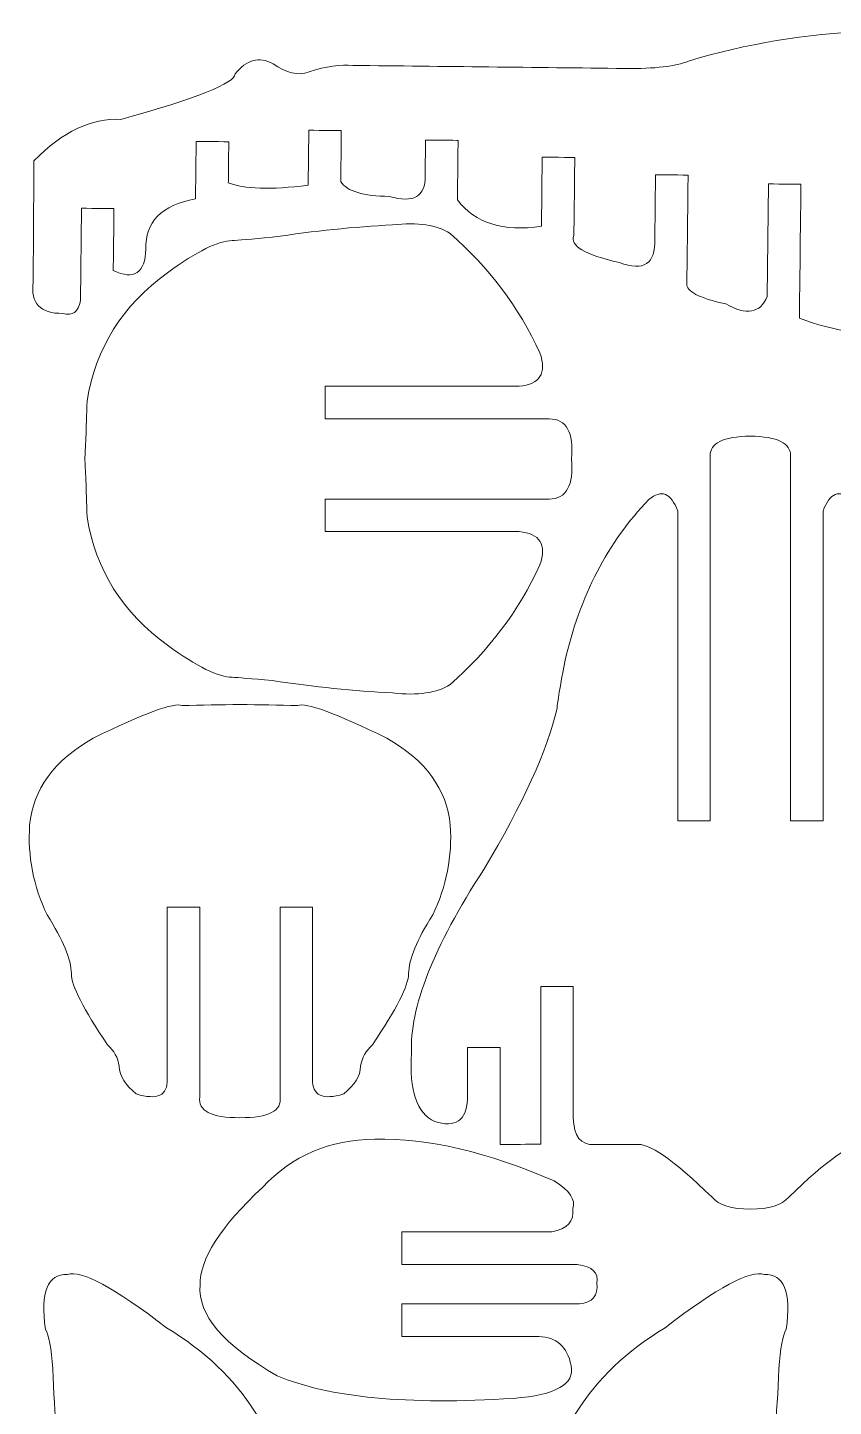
# Model space of a CAD drawing. Header units: inches. Extents: x -288 to 1, y -75 to 219.
# Drawn here: x -287.7 to -219.1, y 101.5 to 218.7 of the extents above; entities that cross this region are included whole.
import ezdxf

# ---------------------------------------------------------------- set-up
doc = ezdxf.new("R2010")
doc.units = ezdxf.units.IN
doc.header["$MEASUREMENT"] = 0
doc.layers.add('Layer 1', color=7, linetype='Continuous')

msp = doc.modelspace()

# ---------------------------------------------------------------- linework, layer by layer
at = {"layer": 'Layer 1', "color": 1, "lineweight": 9}
for points, knots in [([(-205.6208, 211.4688), (-204.2231, 211.9169), (-204.6444, 212.8649), (-206.8851, 214.3128), (-206.8851, 214.3128), (-208.8675, 217.356), (-211.9574, 218.7175), (-216.1552, 218.3967), (-216.1552, 218.3967), (-221.4661, 218.1868), (-226.564, 217.3449), (-231.4497, 215.8712), (-231.4497, 215.8712), (-232.5081, 215.4179), (-234.3127, 215.2085), (-236.864, 215.2428)], [0, 0, 0, 0, 0.25, 0.25, 0.25, 0.25000001, 0.5, 0.5, 0.5, 0.50000001, 0.75, 0.75, 0.75, 0.75000001, 1, 1, 1, 1]), ([(-236.864, 215.2428), (-244.5716, 215.3289), (-252.2789, 215.4149), (-259.9865, 215.501), (-259.9865, 215.501), (-261.0147, 215.6161), (-262.2562, 215.4303), (-263.7114, 214.943), (-263.7114, 214.943), (-264.6437, 214.6019), (-265.6654, 214.8371), (-266.7768, 215.6487), (-266.7768, 215.6487), (-267.9701, 216.2853), (-269.0459, 215.9937), (-270.0041, 214.7735), (-270.0041, 214.7735), (-270.0207, 213.9942), (-273.2607, 212.7048), (-279.7241, 210.9054)], [0, 0, 0, 0, 0.2, 0.2, 0.2, 0.20000001, 0.4, 0.4, 0.4, 0.40000001, 0.6, 0.6, 0.6, 0.60000001, 0.8, 0.8, 0.8, 0.80000001, 1, 1, 1, 1]), ([(-283.1639, 195.494), (-283.3189, 194.5271), (-283.8192, 194.1672), (-284.6649, 194.4142), (-284.6649, 194.4142), (-286.5698, 194.3876), (-287.408, 195.2764), (-287.1798, 197.0802), (-287.1798, 197.0802), (-287.1568, 200.517), (-287.1339, 203.9538), (-287.1111, 207.3908), (-287.1111, 207.3908), (-284.666, 209.8734), (-282.2036, 211.0451), (-279.7241, 210.9054)], [0, 0, 0, 0, 0.25, 0.25, 0.25, 0.25000001, 0.5, 0.5, 0.5, 0.50000001, 0.75, 0.75, 0.75, 0.75000001, 1, 1, 1, 1]), ([(-263.7963, 205.3079), (-263.7963, 205.3079), (-263.7433, 209.9882), (-263.7433, 209.9882), (-263.7433, 209.9882), (-263.7433, 209.9882), (-260.9756, 209.9572), (-260.9756, 209.9572), (-260.9756, 209.9572), (-260.9756, 209.9572), (-261.0248, 205.6127), (-261.0248, 205.6127)], [0, 0, 0, 0, 0.33333333, 0.33333333, 0.33333333, 0.33333334, 0.66666667, 0.66666667, 0.66666667, 0.66666668, 1, 1, 1, 1]), ([(-273.3656, 204.1679), (-273.3656, 204.1679), (-273.3104, 209.0399), (-273.3104, 209.0399), (-273.3104, 209.0399), (-273.3104, 209.0399), (-270.5427, 209.009), (-270.5427, 209.009), (-270.5427, 209.009), (-270.5427, 209.009), (-270.5821, 205.5276), (-270.5821, 205.5276)], [0, 0, 0, 0, 0.33333333, 0.33333333, 0.33333333, 0.33333334, 0.66666667, 0.66666667, 0.66666667, 0.66666668, 1, 1, 1, 1]), ([(-253.847, 206.1082), (-253.847, 206.1082), (-253.8124, 209.1579), (-253.8124, 209.1579), (-253.8124, 209.1579), (-253.8124, 209.1579), (-251.0447, 209.127), (-251.0447, 209.127), (-251.0447, 209.127), (-251.0447, 209.127), (-251.1022, 204.0632), (-251.1022, 204.0632)], [0, 0, 0, 0, 0.33333333, 0.33333333, 0.33333333, 0.33333334, 0.66666667, 0.66666667, 0.66666667, 0.66666668, 1, 1, 1, 1]), ([(-243.955, 201.8252), (-243.955, 201.8252), (-243.8884, 207.7019), (-243.8884, 207.7019), (-243.8884, 207.7019), (-243.8884, 207.7019), (-241.1207, 207.671), (-241.1207, 207.671), (-241.1207, 207.671), (-241.1207, 207.671), (-241.1959, 201.0269), (-241.1959, 201.0269)], [0, 0, 0, 0, 0.33333333, 0.33333333, 0.33333333, 0.33333334, 0.66666667, 0.66666667, 0.66666667, 0.66666668, 1, 1, 1, 1]), ([(-253.847, 206.1082), (-253.8192, 204.3331), (-254.8342, 203.753), (-256.8922, 204.3676), (-256.8922, 204.3676), (-259.0951, 204.3762), (-260.4727, 204.7912), (-261.0248, 205.6127)], [0, 0, 0, 0, 0.5, 0.5, 0.5, 0.50000001, 1, 1, 1, 1]), ([(-234.3148, 200.7583), (-234.3148, 200.7583), (-234.2531, 206.2035), (-234.2531, 206.2035), (-234.2531, 206.2035), (-234.2531, 206.2035), (-231.4854, 206.1726), (-231.4854, 206.1726), (-231.4854, 206.1726), (-231.4854, 206.1726), (-231.5899, 196.9391), (-231.5899, 196.9391)], [0, 0, 0, 0, 0.33333333, 0.33333333, 0.33333333, 0.33333334, 0.66666667, 0.66666667, 0.66666667, 0.66666668, 1, 1, 1, 1]), ([(-224.7661, 195.8558), (-224.7661, 195.8558), (-224.6577, 205.425), (-224.6577, 205.425), (-224.6577, 205.425), (-224.6577, 205.425), (-221.89, 205.3941), (-221.89, 205.3941), (-221.89, 205.3941), (-221.89, 205.3941), (-222.0188, 194.0172), (-222.0188, 194.0172)], [0, 0, 0, 0, 0.33333333, 0.33333333, 0.33333333, 0.33333334, 0.66666667, 0.66666667, 0.66666667, 0.66666668, 1, 1, 1, 1]), ([(-280.367, 198.0592), (-278.5824, 197.2239), (-277.6573, 197.8371), (-277.5915, 199.8986), (-277.5915, 199.8986), (-277.6781, 202.1696), (-276.2694, 203.5927), (-273.3656, 204.1679)], [0, 0, 0, 0, 0.5, 0.5, 0.5, 0.50000001, 1, 1, 1, 1]), ([(-283.1641, 195.494), (-283.1641, 195.494), (-283.0751, 203.3556), (-283.0751, 203.3556), (-283.0751, 203.3556), (-283.0751, 203.3556), (-280.3074, 203.3247), (-280.3074, 203.3247), (-280.3074, 203.3247), (-280.3074, 203.3247), (-280.367, 198.0592), (-280.367, 198.0592)], [0, 0, 0, 0, 0.33333333, 0.33333333, 0.33333333, 0.33333334, 0.66666667, 0.66666667, 0.66666667, 0.66666668, 1, 1, 1, 1]), ([(-245.8579, 188.2154), (-244.0807, 188.3711), (-243.4882, 189.3176), (-244.0807, 191.0555), (-244.0807, 191.0555), (-245.8896, 194.954), (-248.4352, 198.3412), (-251.7173, 201.2177), (-251.7173, 201.2177), (-252.8376, 201.9367), (-254.4708, 202.1765), (-256.616, 201.9367), (-256.616, 201.9367), (-259.8658, 201.7771), (-263.276, 201.4256), (-266.8461, 200.8822), (-266.8461, 200.8822), (-268.6551, 200.7272), (-269.7917, 200.6328), (-270.2561, 200.5992), (-270.2561, 200.5992), (-271.4006, 200.6151), (-273.2338, 199.7044), (-275.7553, 197.8669), (-275.7553, 197.8669), (-279.5894, 195.0981), (-281.8709, 191.4691), (-282.5992, 186.9809), (-282.5992, 186.9809), (-282.6632, 184.4742), (-282.7274, 182.8262), (-282.7913, 182.0376)], [0, 0, 0, 0, 0.125, 0.125, 0.125, 0.12500001, 0.25, 0.25, 0.25, 0.25000001, 0.375, 0.375, 0.375, 0.37500001, 0.5, 0.5, 0.5, 0.50000001, 0.625, 0.625, 0.625, 0.62500001, 0.75, 0.75, 0.75, 0.75000001, 0.875, 0.875, 0.875, 0.87500001, 1, 1, 1, 1]), ([(-234.3148, 200.7583), (-234.2433, 198.6314), (-235.2433, 197.9551), (-237.315, 198.7296), (-237.315, 198.7296), (-240.2946, 199.4181), (-241.5885, 200.184), (-241.1959, 201.0269)], [0, 0, 0, 0, 0.5, 0.5, 0.5, 0.50000001, 1, 1, 1, 1]), ([(-197.7901, 199.0195), (-196.4281, 197.7455), (-196.7297, 196.5618), (-198.6946, 195.4687), (-198.6946, 195.4687), (-201.7718, 193.7446), (-206.3444, 192.8045), (-212.4128, 192.6483), (-212.4128, 192.6483), (-215.9199, 192.416), (-219.1218, 192.8723), (-222.0188, 194.0172)], [0, 0, 0, 0, 0.33333333, 0.33333333, 0.33333333, 0.33333334, 0.66666667, 0.66666667, 0.66666667, 0.66666668, 1, 1, 1, 1]), ([(-224.7661, 195.8558), (-225.3426, 194.4235), (-226.5134, 194.2128), (-228.2789, 195.2236), (-228.2789, 195.2236), (-230.5565, 195.7125), (-231.6602, 196.2844), (-231.5899, 196.9391)], [0, 0, 0, 0, 0.5, 0.5, 0.5, 0.50000001, 1, 1, 1, 1]), ([(-243.3123, 185.4472), (-243.3123, 185.4472), (-262.3593, 185.447), (-262.3593, 185.447), (-262.3593, 185.447), (-262.3593, 185.447), (-262.3593, 188.2154), (-262.3593, 188.2154), (-262.3593, 188.2154), (-262.3593, 188.2154), (-245.8579, 188.2154), (-245.8579, 188.2154)], [0, 0, 0, 0, 0.33333333, 0.33333333, 0.33333333, 0.33333334, 0.66666667, 0.66666667, 0.66666667, 0.66666668, 1, 1, 1, 1]), ([(-245.8579, 175.8597), (-244.0807, 175.704), (-243.4882, 174.7575), (-244.0807, 173.0196), (-244.0807, 173.0196), (-245.8896, 169.1211), (-248.4352, 165.7339), (-251.7173, 162.8574), (-251.7173, 162.8574), (-252.8376, 162.1385), (-254.4708, 161.8987), (-256.616, 162.1385), (-256.616, 162.1385), (-259.8658, 162.2981), (-263.276, 162.6496), (-266.8461, 163.193), (-266.8461, 163.193), (-268.6551, 163.3479), (-269.7917, 163.4423), (-270.2561, 163.476), (-270.2561, 163.476), (-271.4006, 163.46), (-273.2338, 164.3707), (-275.7553, 166.2082), (-275.7553, 166.2082), (-279.5894, 168.9771), (-281.8709, 172.606), (-282.5992, 177.0943), (-282.5992, 177.0943), (-282.6632, 179.601), (-282.7274, 181.2489), (-282.7913, 182.0376)], [0, 0, 0, 0, 0.125, 0.125, 0.125, 0.12500001, 0.25, 0.25, 0.25, 0.25000001, 0.375, 0.375, 0.375, 0.37500001, 0.5, 0.5, 0.5, 0.50000001, 0.625, 0.625, 0.625, 0.62500001, 0.75, 0.75, 0.75, 0.75000001, 0.875, 0.875, 0.875, 0.87500001, 1, 1, 1, 1]), ([(-232.3696, 177.5962), (-232.3696, 177.5962), (-232.3696, 151.2637), (-232.3696, 151.2637), (-232.3696, 151.2637), (-232.3696, 151.2637), (-229.6003, 151.2637), (-229.6003, 151.2637), (-229.6003, 151.2637), (-229.6003, 151.2637), (-229.6005, 182.3029), (-229.6005, 182.3029)], [0, 0, 0, 0, 0.33333333, 0.33333333, 0.33333333, 0.33333334, 0.66666667, 0.66666667, 0.66666667, 0.66666668, 1, 1, 1, 1]), ([(-222.7794, 182.3029), (-222.7794, 182.3029), (-222.7796, 151.2637), (-222.7796, 151.2637), (-222.7796, 151.2637), (-222.7796, 151.2637), (-220.0104, 151.2637), (-220.0104, 151.2637), (-220.0104, 151.2637), (-220.0104, 151.2637), (-220.0104, 177.5962), (-220.0104, 177.5962)], [0, 0, 0, 0, 0.33333333, 0.33333333, 0.33333333, 0.33333334, 0.66666667, 0.66666667, 0.66666667, 0.66666668, 1, 1, 1, 1]), ([(-232.3696, 177.5962), (-232.9383, 179.1566), (-233.7563, 179.4852), (-234.8235, 178.5807), (-234.8235, 178.5807), (-238.318, 174.9788), (-240.6972, 170.3841), (-241.9609, 164.7968)], [0, 0, 0, 0, 0.5, 0.5, 0.5, 0.50000001, 1, 1, 1, 1]), ([(-220.0104, 177.5962), (-219.4416, 179.1566), (-218.6236, 179.4852), (-217.5564, 178.5807), (-217.5564, 178.5807), (-214.062, 174.9788), (-211.6828, 170.3841), (-210.419, 164.7968)], [0, 0, 0, 0, 0.5, 0.5, 0.5, 0.50000001, 1, 1, 1, 1]), ([(-245.8579, 175.8597), (-245.8579, 175.8597), (-262.3593, 175.8597), (-262.3593, 175.8597), (-262.3593, 175.8597), (-262.3593, 175.8597), (-262.3593, 178.6282), (-262.3593, 178.6282), (-262.3593, 178.6282), (-262.3593, 178.6282), (-243.3123, 178.628), (-243.3123, 178.628)], [0, 0, 0, 0, 0.33333333, 0.33333333, 0.33333333, 0.33333334, 0.66666667, 0.66666667, 0.66666667, 0.66666668, 1, 1, 1, 1]), ([(-241.9609, 164.7968), (-242.3765, 162.6513), (-242.5999, 161.3385), (-242.632, 160.8584), (-242.632, 160.8584), (-243.4312, 157.3044), (-245.5083, 152.7256), (-248.8636, 147.1225), (-248.8636, 147.1225), (-253.1459, 140.5423), (-255.1913, 135.3394), (-254.9994, 131.5133), (-254.9994, 131.5133), (-255.2071, 128.3273), (-254.5519, 126.3902), (-253.034, 125.7019)], [0, 0, 0, 0, 0.25, 0.25, 0.25, 0.25000001, 0.5, 0.5, 0.5, 0.50000001, 0.75, 0.75, 0.75, 0.75000001, 1, 1, 1, 1]), ([(-280.8632, 132.2173), (-282.9085, 135.259), (-283.9311, 137.2762), (-283.9311, 138.269), (-283.9311, 138.269), (-283.947, 139.4853), (-284.6339, 141.1504), (-285.9922, 143.2637), (-285.9922, 143.2637), (-287.1587, 145.7132), (-287.6542, 148.2588), (-287.4783, 150.9001), (-287.4783, 150.9001), (-287.1886, 153.9498), (-285.3896, 156.4135), (-282.0813, 158.291), (-282.0813, 158.291), (-277.7086, 160.4296), (-275.187, 161.3553), (-274.5165, 161.068), (-274.5165, 161.068), (-272.8753, 161.0999), (-271.234, 161.132), (-269.5926, 161.1637)], [0, 0, 0, 0, 0.16666667, 0.16666667, 0.16666667, 0.16666668, 0.33333333, 0.33333333, 0.33333333, 0.33333334, 0.5, 0.5, 0.5, 0.50000001, 0.66666667, 0.66666667, 0.66666667, 0.66666668, 0.83333333, 0.83333333, 0.83333333, 0.83333334, 1, 1, 1, 1]), ([(-258.322, 132.2173), (-256.2768, 135.259), (-255.2542, 137.2762), (-255.2542, 138.269), (-255.2542, 138.269), (-255.2382, 139.4853), (-254.5514, 141.1504), (-253.193, 143.2637), (-253.193, 143.2637), (-252.0266, 145.7132), (-251.531, 148.2588), (-251.707, 150.9001), (-251.707, 150.9001), (-251.9966, 153.9498), (-253.7956, 156.4135), (-257.104, 158.291), (-257.104, 158.291), (-261.4766, 160.4296), (-263.9983, 161.3553), (-264.6688, 161.068), (-264.6688, 161.068), (-266.3099, 161.0999), (-267.9513, 161.132), (-269.5926, 161.1637)], [0, 0, 0, 0, 0.16666667, 0.16666667, 0.16666667, 0.16666668, 0.33333333, 0.33333333, 0.33333333, 0.33333334, 0.5, 0.5, 0.5, 0.50000001, 0.66666667, 0.66666667, 0.66666667, 0.66666668, 0.83333333, 0.83333333, 0.83333333, 0.83333334, 1, 1, 1, 1]), ([(-275.7705, 129.2877), (-275.7705, 129.2877), (-275.7705, 143.9348), (-275.7705, 143.9348), (-275.7705, 143.9348), (-275.7705, 143.9348), (-273.002, 143.9348), (-273.002, 143.9348), (-273.002, 143.9348), (-273.002, 143.9348), (-273.002, 127.7987), (-273.002, 127.7987)], [0, 0, 0, 0, 0.33333333, 0.33333333, 0.33333333, 0.33333334, 0.66666667, 0.66666667, 0.66666667, 0.66666668, 1, 1, 1, 1]), ([(-266.1832, 127.7987), (-266.1832, 127.7987), (-266.1832, 143.9348), (-266.1832, 143.9348), (-266.1832, 143.9348), (-266.1832, 143.9348), (-263.4148, 143.9348), (-263.4148, 143.9348), (-263.4148, 143.9348), (-263.4148, 143.9348), (-263.4148, 129.2877), (-263.4148, 129.2877)], [0, 0, 0, 0, 0.33333333, 0.33333333, 0.33333333, 0.33333334, 0.66666667, 0.66666667, 0.66666667, 0.66666668, 1, 1, 1, 1]), ([(-244.0137, 123.7807), (-244.0137, 123.7807), (-244.0137, 137.1855), (-244.0137, 137.1855), (-244.0137, 137.1855), (-244.0137, 137.1855), (-241.2452, 137.1855), (-241.2452, 137.1855), (-241.2452, 137.1855), (-241.2452, 137.1855), (-241.2452, 126.0141), (-241.2452, 126.0141)], [0, 0, 0, 0, 0.33333333, 0.33333333, 0.33333333, 0.33333334, 0.66666667, 0.66666667, 0.66666667, 0.66666668, 1, 1, 1, 1]), ([(-250.2418, 127.5751), (-250.2418, 127.5751), (-250.242, 131.9983), (-250.242, 131.9983), (-250.242, 131.9983), (-250.242, 131.9983), (-247.4735, 131.9983), (-247.4735, 131.9983), (-247.4735, 131.9983), (-247.4735, 131.9983), (-247.4735, 123.7328), (-247.4735, 123.7328)], [0, 0, 0, 0, 0.33333333, 0.33333333, 0.33333333, 0.33333334, 0.66666667, 0.66666667, 0.66666667, 0.66666668, 1, 1, 1, 1]), ([(-275.7705, 129.2877), (-275.7343, 127.9104), (-276.6169, 127.4943), (-278.4185, 128.0389), (-278.4185, 128.0389), (-279.3451, 128.791), (-279.8245, 129.5755), (-279.8566, 130.3922)], [0, 0, 0, 0, 0.5, 0.5, 0.5, 0.50000001, 1, 1, 1, 1]), ([(-263.4148, 129.2877), (-263.451, 127.9104), (-262.5683, 127.4943), (-260.7668, 128.0389), (-260.7668, 128.0389), (-259.8401, 128.791), (-259.3607, 129.5755), (-259.3286, 130.3922)], [0, 0, 0, 0, 0.5, 0.5, 0.5, 0.50000001, 1, 1, 1, 1]), ([(-241.2452, 126.0141), (-241.1989, 124.4372), (-240.6082, 123.6768), (-239.4733, 123.7326), (-239.4733, 123.7326), (-238.2893, 123.7324), (-237.1052, 123.7324), (-235.9211, 123.7328)], [0, 0, 0, 0, 0.5, 0.5, 0.5, 0.50000001, 1, 1, 1, 1]), ([(-241.4412, 104.9398), (-241.0901, 103.3709), (-242.7198, 102.4427), (-246.3306, 102.1542), (-246.3306, 102.1542), (-255.3585, 101.5779), (-262.0535, 102.2183), (-266.4156, 104.0754), (-266.4156, 104.0754), (-271.0014, 106.6847), (-273.1904, 109.2622), (-272.9827, 111.8076), (-272.9827, 111.8076), (-273.0306, 113.969), (-271.2569, 116.7389), (-267.6619, 120.1167), (-267.6619, 120.1167), (-265.1536, 122.79), (-261.9737, 124.1509), (-258.1227, 124.1992), (-258.1227, 124.1992), (-253.6169, 124.2951), (-248.5356, 123.1106), (-242.8792, 120.645), (-242.8792, 120.645), (-241.5534, 119.8285), (-241.0259, 119.0441), (-241.2972, 118.2917), (-241.2972, 118.2917), (-241.1536, 117.2231), (-241.7449, 116.5625), (-243.0711, 116.3095)], [0, 0, 0, 0, 0.125, 0.125, 0.125, 0.12500001, 0.25, 0.25, 0.25, 0.25000001, 0.375, 0.375, 0.375, 0.37500001, 0.5, 0.5, 0.5, 0.50000001, 0.625, 0.625, 0.625, 0.62500001, 0.75, 0.75, 0.75, 0.75000001, 0.875, 0.875, 0.875, 0.87500001, 1, 1, 1, 1]), ([(-226.19, 118.2576), (-227.7879, 118.2416), (-228.8745, 118.5776), (-229.4501, 119.2662), (-229.4501, 119.2662), (-232.7256, 122.4516), (-234.8825, 123.9407), (-235.9211, 123.7328)], [0, 0, 0, 0, 0.5, 0.5, 0.5, 0.50000001, 1, 1, 1, 1]), ([(-226.19, 118.2576), (-224.592, 118.2416), (-223.5054, 118.5776), (-222.9299, 119.2662), (-222.9299, 119.2662), (-219.6544, 122.4516), (-217.4974, 123.9407), (-216.4589, 123.7328)], [0, 0, 0, 0, 0.5, 0.5, 0.5, 0.50000001, 1, 1, 1, 1]), ([(-240.914, 113.5411), (-240.914, 113.5411), (-255.8167, 113.5411), (-255.8167, 113.5411), (-255.8167, 113.5411), (-255.8167, 113.5411), (-255.8167, 116.3095), (-255.8167, 116.3095), (-255.8167, 116.3095), (-255.8167, 116.3095), (-243.0711, 116.3095), (-243.0711, 116.3095)], [0, 0, 0, 0, 0.33333333, 0.33333333, 0.33333333, 0.33333334, 0.66666667, 0.66666667, 0.66666667, 0.66666668, 1, 1, 1, 1]), ([(-260.8168, 62.586), (-260.8125, 61.1131), (-261.4713, 60.4087), (-262.7939, 60.4725), (-262.7939, 60.4725), (-264.5991, 60.921), (-265.5417, 61.9457), (-265.6219, 63.5468), (-265.6219, 63.5468), (-265.5583, 64.5709), (-266.0055, 65.5955), (-266.9641, 66.6202), (-266.9641, 66.6202), (-268.4663, 68.8616), (-269.3929, 70.7828), (-269.7444, 72.3837), (-269.7444, 72.3837), (-271.1026, 75.3772), (-272.7484, 77.3784), (-274.6817, 78.3872), (-274.6817, 78.3872), (-277.8293, 80.2282), (-280.306, 83.0621), (-282.1116, 86.8882), (-282.1116, 86.8882), (-284.1091, 90.8814), (-285.2431, 96.8092), (-285.5136, 104.671), (-285.5136, 104.671), (-285.6269, 106.4192), (-285.835, 107.5358), (-286.1382, 108.0205), (-286.1382, 108.0205), (-286.5695, 111.206), (-285.9465, 112.759), (-284.2687, 112.6792), (-284.2687, 112.6792), (-283.1185, 113.0953), (-280.3058, 111.5904), (-275.832, 108.1645), (-275.832, 108.1645), (-272.5726, 106.1794), (-270.08, 103.8102), (-268.3542, 101.0565), (-268.3542, 101.0565), (-266.6766, 98.4149), (-265.1585, 97.2783), (-263.8003, 97.6465), (-263.8003, 97.6465), (-260.562, 97.7423), (-258.5024, 97.5506), (-257.6219, 97.07), (-257.6219, 97.07), (-256.2196, 97.0618), (-255.2252, 97.07), (-254.6389, 97.0941)], [0, 0, 0, 0, 0.07142857, 0.07142857, 0.07142857, 0.07142858, 0.14285714, 0.14285714, 0.14285714, 0.14285715, 0.21428571, 0.21428571, 0.21428571, 0.21428572, 0.28571429, 0.28571429, 0.28571429, 0.2857143, 0.35714286, 0.35714286, 0.35714286, 0.35714287, 0.42857143, 0.42857143, 0.42857143, 0.42857144, 0.5, 0.5, 0.5, 0.50000001, 0.57142857, 0.57142857, 0.57142857, 0.57142858, 0.64285714, 0.64285714, 0.64285714, 0.64285715, 0.71428571, 0.71428571, 0.71428571, 0.71428572, 0.78571429, 0.78571429, 0.78571429, 0.7857143, 0.85714286, 0.85714286, 0.85714286, 0.85714287, 0.92857143, 0.92857143, 0.92857143, 0.92857144, 1, 1, 1, 1]), ([(-248.4611, 62.586), (-248.4654, 61.1131), (-247.8065, 60.4087), (-246.484, 60.4725), (-246.484, 60.4725), (-244.6788, 60.921), (-243.7362, 61.9457), (-243.656, 63.5468), (-243.656, 63.5468), (-243.7196, 64.5709), (-243.2724, 65.5955), (-242.3138, 66.6202), (-242.3138, 66.6202), (-240.8116, 68.8616), (-239.885, 70.7828), (-239.5334, 72.3837), (-239.5334, 72.3837), (-238.1753, 75.3772), (-236.5295, 77.3784), (-234.5962, 78.3872), (-234.5962, 78.3872), (-231.4486, 80.2282), (-228.9719, 83.0621), (-227.1662, 86.8882), (-227.1662, 86.8882), (-225.1687, 90.8814), (-224.0348, 96.8092), (-223.7643, 104.671), (-223.7643, 104.671), (-223.651, 106.4192), (-223.4429, 107.5358), (-223.1397, 108.0205), (-223.1397, 108.0205), (-222.7084, 111.206), (-223.3314, 112.759), (-225.0091, 112.6792), (-225.0091, 112.6792), (-226.1594, 113.0953), (-228.9721, 111.5904), (-233.4459, 108.1645), (-233.4459, 108.1645), (-236.7052, 106.1794), (-239.1979, 103.8102), (-240.9237, 101.0565), (-240.9237, 101.0565), (-242.6013, 98.4149), (-244.1194, 97.2783), (-245.4775, 97.6465), (-245.4775, 97.6465), (-248.7159, 97.7423), (-250.7755, 97.5506), (-251.656, 97.07), (-251.656, 97.07), (-253.0583, 97.0618), (-254.0527, 97.07), (-254.6389, 97.0941)], [0, 0, 0, 0, 0.07142857, 0.07142857, 0.07142857, 0.07142858, 0.14285714, 0.14285714, 0.14285714, 0.14285715, 0.21428571, 0.21428571, 0.21428571, 0.21428572, 0.28571429, 0.28571429, 0.28571429, 0.2857143, 0.35714286, 0.35714286, 0.35714286, 0.35714287, 0.42857143, 0.42857143, 0.42857143, 0.42857144, 0.5, 0.5, 0.5, 0.50000001, 0.57142857, 0.57142857, 0.57142857, 0.57142858, 0.64285714, 0.64285714, 0.64285714, 0.64285715, 0.71428571, 0.71428571, 0.71428571, 0.71428572, 0.78571429, 0.78571429, 0.78571429, 0.7857143, 0.85714286, 0.85714286, 0.85714286, 0.85714287, 0.92857143, 0.92857143, 0.92857143, 0.92857144, 1, 1, 1, 1]), ([(-240.914, 113.5411), (-239.6197, 113.3608), (-239.0601, 112.831), (-239.236, 111.9517), (-239.236, 111.9517), (-239.1243, 110.8773), (-239.6197, 110.2872), (-240.7223, 110.1811)], [0, 0, 0, 0, 0.5, 0.5, 0.5, 0.50000001, 1, 1, 1, 1]), ([(-244.1735, 107.4124), (-244.1735, 107.4124), (-255.8167, 107.4124), (-255.8167, 107.4124), (-255.8167, 107.4124), (-255.8167, 107.4124), (-255.8167, 110.1809), (-255.8167, 110.1809), (-255.8167, 110.1809), (-255.8167, 110.1809), (-240.7223, 110.1811), (-240.7223, 110.1811)], [0, 0, 0, 0, 0.33333333, 0.33333333, 0.33333333, 0.33333334, 0.66666667, 0.66666667, 0.66666667, 0.66666668, 1, 1, 1, 1])]:
    msp.add_open_spline(points, degree=3, knots=knots, dxfattribs=at)
for points in [[(-270.5821, 205.5276), (-269.2425, 204.9851), (-266.9803, 204.9119), (-263.7963, 205.3079)], [(-243.955, 201.8252), (-247.2042, 201.3339), (-249.5867, 202.0801), (-251.1022, 204.0632)], [(-241.3912, 182.0376), (-241.1991, 184.2967), (-241.8395, 185.4332), (-243.3123, 185.4472)], [(-226.19, 183.9839), (-228.5117, 183.9356), (-229.6482, 183.3753), (-229.6005, 182.3029)], [(-226.19, 183.9839), (-223.8682, 183.9356), (-222.7317, 183.3753), (-222.7794, 182.3029)], [(-241.3912, 182.0376), (-241.1991, 179.7785), (-241.8395, 178.642), (-243.3123, 178.628)], [(-279.8566, 130.3922), (-279.9685, 131.1285), (-280.3043, 131.7369), (-280.8632, 132.2173)], [(-259.3286, 130.3922), (-259.2167, 131.1285), (-258.881, 131.7369), (-258.322, 132.2173)], [(-269.5926, 126.0217), (-272.0431, 126.0058), (-273.1797, 126.5982), (-273.002, 127.7987)], [(-269.5926, 126.0217), (-267.1422, 126.0058), (-266.0055, 126.5982), (-266.1832, 127.7987)], [(-253.034, 125.7019), (-251.2803, 125.142), (-250.3496, 125.7664), (-250.2418, 127.5751)], [(-244.0137, 123.7807), (-245.1669, 123.7646), (-246.3203, 123.7486), (-247.4735, 123.7328)], [(-244.1735, 107.4124), (-242.6554, 107.3733), (-241.7445, 106.549), (-241.4412, 104.9398)]]:
    msp.add_open_spline(points, degree=3, dxfattribs=at)

doc.saveas('drawing.dxf')
